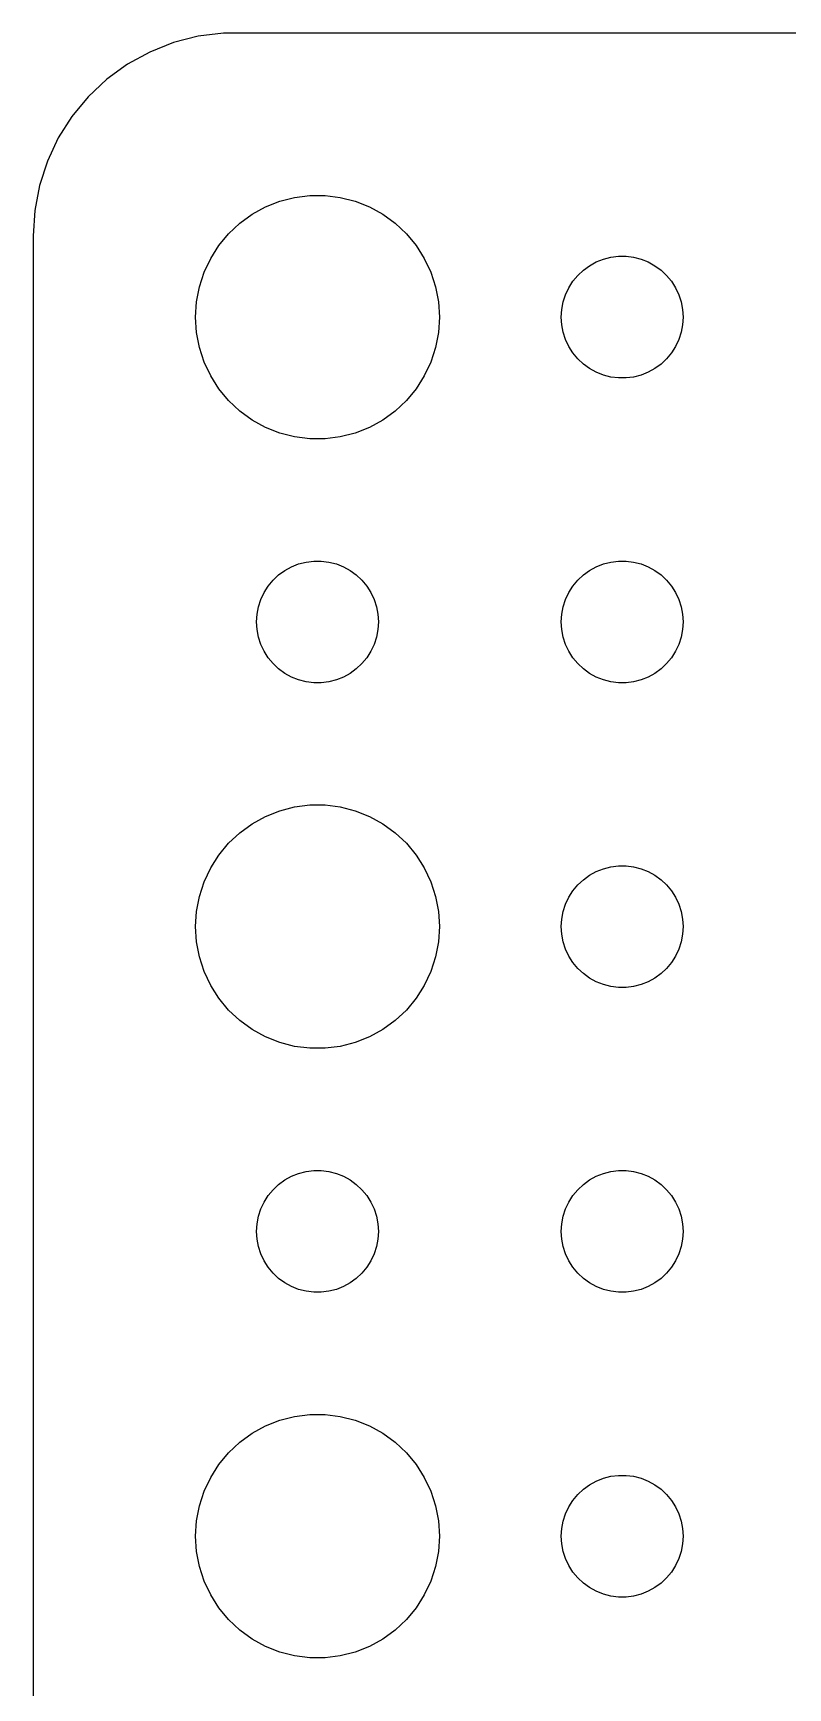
# Model space of a CAD drawing. Header units: metres. Extents: x -172 to 172, y -37 to 37.
# Drawn here: x -172 to -153.42, y -3.73 to 36.99 of the extents above; entities that cross this region are included whole.
import ezdxf

# ---------------------------------------------------------------- set-up
doc = ezdxf.new("R2010")
doc.units = ezdxf.units.M

msp = doc.modelspace()

# ---------------------------------------------------------------- linework, layer by layer
for p, q in [((-168.545, 36.7553), (-169.129, 36.5241)), ((-167.937, 36.9114), (-168.545, 36.7553)), ((-167.314, 36.9901), (-167.937, 36.9114)), ((167.314, 36.9901), (-167.314, 36.9901)), ((-169.129, 36.5241), (-169.679, 36.2216)), ((-170.187, 35.8526), (-170.645, 35.4227)), ((-169.679, 36.2216), (-170.187, 35.8526)), ((-170.645, 35.4227), (-171.045, 34.9389)), ((-171.045, 34.9389), (-171.382, 34.4088)), ((-171.382, 34.4088), (-171.649, 33.8406)), ((-171.649, 33.8406), (-171.843, 33.2434)), ((-171.843, 33.2434), (-171.961, 32.6267)), ((-165.562, 32.9469), (-165.188, 32.9941)), ((-165.188, 32.9941), (-164.812, 32.9941)), ((-164.812, 32.9941), (-164.438, 32.9469)), ((-171.961, 32.6267), (-172, 32)), ((-166.607, 32.533), (-166.277, 32.7145)), ((-166.277, 32.7145), (-165.927, 32.8532)), ((-165.927, 32.8532), (-165.562, 32.9469)), ((-164.438, 32.9469), (-164.073, 32.8532)), ((-164.073, 32.8532), (-163.723, 32.7145)), ((-163.723, 32.7145), (-163.393, 32.533)), ((-167.187, 32.0536), (-166.912, 32.3115)), ((-166.912, 32.3115), (-166.607, 32.533)), ((-163.393, 32.533), (-163.088, 32.3115)), ((-163.088, 32.3115), (-162.813, 32.0536)), ((-172, 32), (-172, -32)), ((-167.427, 31.7634), (-167.187, 32.0536)), ((-162.813, 32.0536), (-162.573, 31.7634)), ((-167.789, 31.1044), (-167.629, 31.4453)), ((-167.629, 31.4453), (-167.427, 31.7634)), ((-162.573, 31.7634), (-162.371, 31.4453)), ((-162.371, 31.4453), (-162.211, 31.1044)), ((-158.139, 31.3572), (-157.964, 31.4266)), ((-157.964, 31.4266), (-157.781, 31.4734)), ((-157.781, 31.4734), (-157.594, 31.497)), ((-157.594, 31.497), (-157.406, 31.497)), ((-157.406, 31.497), (-157.219, 31.4734)), ((-157.219, 31.4734), (-157.036, 31.4266)), ((-157.036, 31.4266), (-156.861, 31.3572)), ((-167.906, 30.7461), (-167.789, 31.1044)), ((-162.211, 31.1044), (-162.094, 30.7461)), ((-158.714, 30.8817), (-158.593, 31.0268)), ((-158.593, 31.0268), (-158.456, 31.1558)), ((-158.456, 31.1558), (-158.304, 31.2665)), ((-158.304, 31.2665), (-158.139, 31.3572)), ((-156.861, 31.3572), (-156.696, 31.2665)), ((-156.696, 31.2665), (-156.544, 31.1558)), ((-156.544, 31.1558), (-156.407, 31.0268)), ((-156.407, 31.0268), (-156.286, 30.8817)), ((-167.976, 30.376), (-167.906, 30.7461)), ((-162.094, 30.7461), (-162.024, 30.376)), ((-158.953, 30.373), (-158.895, 30.5522)), ((-158.895, 30.5522), (-158.814, 30.7226)), ((-158.814, 30.7226), (-158.714, 30.8817)), ((-156.286, 30.8817), (-156.186, 30.7226)), ((-156.186, 30.7226), (-156.105, 30.5522)), ((-156.105, 30.5522), (-156.047, 30.373)), ((-168, 30), (-167.976, 30.376)), ((-162.024, 30.376), (-162, 30)), ((-159, 30), (-158.988, 30.188)), ((-158.988, 30.188), (-158.953, 30.373)), ((-156.047, 30.373), (-156.012, 30.188)), ((-156.012, 30.188), (-156, 30)), ((-167.976, 29.624), (-168, 30)), ((-162, 30), (-162.024, 29.624)), ((-158.988, 29.812), (-159, 30)), ((-158.953, 29.627), (-158.988, 29.812)), ((-156.012, 29.812), (-156.047, 29.627)), ((-156, 30), (-156.012, 29.812)), ((-167.906, 29.2539), (-167.976, 29.624)), ((-162.024, 29.624), (-162.094, 29.2539)), ((-158.895, 29.4478), (-158.953, 29.627)), ((-158.814, 29.2774), (-158.895, 29.4478)), ((-156.105, 29.4478), (-156.186, 29.2774)), ((-156.047, 29.627), (-156.105, 29.4478)), ((-167.789, 28.8956), (-167.906, 29.2539)), ((-162.094, 29.2539), (-162.211, 28.8956)), ((-158.714, 29.1183), (-158.814, 29.2774)), ((-158.593, 28.9732), (-158.714, 29.1183)), ((-158.456, 28.8442), (-158.593, 28.9732)), ((-156.407, 28.9732), (-156.544, 28.8442)), ((-156.286, 29.1183), (-156.407, 28.9732)), ((-156.186, 29.2774), (-156.286, 29.1183)), ((-167.629, 28.5547), (-167.789, 28.8956)), ((-167.427, 28.2366), (-167.629, 28.5547)), ((-162.371, 28.5547), (-162.573, 28.2366)), ((-162.211, 28.8956), (-162.371, 28.5547)), ((-158.304, 28.7335), (-158.456, 28.8442)), ((-158.139, 28.6427), (-158.304, 28.7335)), ((-157.964, 28.5734), (-158.139, 28.6427)), ((-157.781, 28.5266), (-157.964, 28.5734)), ((-157.594, 28.503), (-157.781, 28.5266)), ((-157.219, 28.5266), (-157.406, 28.503)), ((-157.036, 28.5734), (-157.219, 28.5266)), ((-156.861, 28.6427), (-157.036, 28.5734)), ((-156.696, 28.7335), (-156.861, 28.6427)), ((-156.544, 28.8442), (-156.696, 28.7335)), ((-167.187, 27.9464), (-167.427, 28.2366)), ((-162.573, 28.2366), (-162.813, 27.9464)), ((-157.406, 28.503), (-157.594, 28.503)), ((-166.912, 27.6884), (-167.187, 27.9464)), ((-162.813, 27.9464), (-163.088, 27.6884)), ((-166.607, 27.467), (-166.912, 27.6884)), ((-166.277, 27.2855), (-166.607, 27.467)), ((-165.927, 27.1468), (-166.277, 27.2855)), ((-163.723, 27.2855), (-164.073, 27.1468)), ((-163.393, 27.467), (-163.723, 27.2855)), ((-163.088, 27.6884), (-163.393, 27.467)), ((-165.562, 27.0531), (-165.927, 27.1468)), ((-165.188, 27.0059), (-165.562, 27.0531)), ((-164.812, 27.0059), (-165.188, 27.0059)), ((-164.438, 27.0531), (-164.812, 27.0059)), ((-164.073, 27.1468), (-164.438, 27.0531)), ((-166.093, 23.5268), (-165.956, 23.6558)), ((-165.956, 23.6558), (-165.804, 23.7665)), ((-165.804, 23.7665), (-165.639, 23.8572)), ((-165.639, 23.8572), (-165.464, 23.9266)), ((-165.464, 23.9266), (-165.281, 23.9734)), ((-165.281, 23.9734), (-165.094, 23.997)), ((-165.094, 23.997), (-164.906, 23.997)), ((-164.906, 23.997), (-164.719, 23.9734)), ((-164.719, 23.9734), (-164.536, 23.9266)), ((-164.536, 23.9266), (-164.361, 23.8572)), ((-164.361, 23.8572), (-164.196, 23.7665)), ((-164.196, 23.7665), (-164.044, 23.6558)), ((-164.044, 23.6558), (-163.907, 23.5268)), ((-158.593, 23.5268), (-158.456, 23.6558)), ((-158.456, 23.6558), (-158.304, 23.7665)), ((-158.304, 23.7665), (-158.139, 23.8572)), ((-158.139, 23.8572), (-157.964, 23.9266)), ((-157.964, 23.9266), (-157.781, 23.9734)), ((-157.781, 23.9734), (-157.594, 23.997)), ((-157.594, 23.997), (-157.406, 23.997)), ((-157.406, 23.997), (-157.219, 23.9734)), ((-157.219, 23.9734), (-157.036, 23.9266)), ((-157.036, 23.9266), (-156.861, 23.8572)), ((-156.861, 23.8572), (-156.696, 23.7665)), ((-156.696, 23.7665), (-156.544, 23.6558)), ((-156.544, 23.6558), (-156.407, 23.5268)), ((-166.395, 23.0522), (-166.314, 23.2226)), ((-166.314, 23.2226), (-166.214, 23.3817)), ((-166.214, 23.3817), (-166.093, 23.5268)), ((-163.907, 23.5268), (-163.786, 23.3817)), ((-163.786, 23.3817), (-163.686, 23.2226)), ((-163.686, 23.2226), (-163.605, 23.0522)), ((-158.895, 23.0522), (-158.814, 23.2226)), ((-158.814, 23.2226), (-158.714, 23.3817)), ((-158.714, 23.3817), (-158.593, 23.5268)), ((-156.407, 23.5268), (-156.286, 23.3817)), ((-156.286, 23.3817), (-156.186, 23.2226)), ((-156.186, 23.2226), (-156.105, 23.0522)), ((-166.488, 22.688), (-166.453, 22.873)), ((-166.453, 22.873), (-166.395, 23.0522)), ((-163.605, 23.0522), (-163.547, 22.873)), ((-163.547, 22.873), (-163.512, 22.688)), ((-158.988, 22.688), (-158.953, 22.873)), ((-158.953, 22.873), (-158.895, 23.0522)), ((-156.105, 23.0522), (-156.047, 22.873)), ((-156.047, 22.873), (-156.012, 22.688)), ((-166.5, 22.5), (-166.488, 22.688)), ((-166.488, 22.312), (-166.5, 22.5)), ((-163.512, 22.688), (-163.5, 22.5)), ((-163.5, 22.5), (-163.512, 22.312)), ((-159, 22.5), (-158.988, 22.688)), ((-158.988, 22.312), (-159, 22.5)), ((-156.012, 22.688), (-156, 22.5)), ((-156, 22.5), (-156.012, 22.312)), ((-166.453, 22.127), (-166.488, 22.312)), ((-166.395, 21.9478), (-166.453, 22.127)), ((-163.547, 22.127), (-163.605, 21.9478)), ((-163.512, 22.312), (-163.547, 22.127)), ((-158.953, 22.127), (-158.988, 22.312)), ((-158.895, 21.9478), (-158.953, 22.127)), ((-156.047, 22.127), (-156.105, 21.9478)), ((-156.012, 22.312), (-156.047, 22.127)), ((-166.314, 21.7774), (-166.395, 21.9478)), ((-166.214, 21.6183), (-166.314, 21.7774)), ((-166.093, 21.4732), (-166.214, 21.6183)), ((-163.786, 21.6183), (-163.907, 21.4732)), ((-163.686, 21.7774), (-163.786, 21.6183)), ((-163.605, 21.9478), (-163.686, 21.7774)), ((-158.814, 21.7774), (-158.895, 21.9478)), ((-158.714, 21.6183), (-158.814, 21.7774)), ((-158.593, 21.4732), (-158.714, 21.6183)), ((-156.286, 21.6183), (-156.407, 21.4732)), ((-156.186, 21.7774), (-156.286, 21.6183)), ((-156.105, 21.9478), (-156.186, 21.7774)), ((-165.956, 21.3442), (-166.093, 21.4732)), ((-165.804, 21.2335), (-165.956, 21.3442)), ((-165.639, 21.1427), (-165.804, 21.2335)), ((-164.196, 21.2335), (-164.361, 21.1427)), ((-164.044, 21.3442), (-164.196, 21.2335)), ((-163.907, 21.4732), (-164.044, 21.3442)), ((-158.456, 21.3442), (-158.593, 21.4732)), ((-158.304, 21.2335), (-158.456, 21.3442)), ((-158.139, 21.1427), (-158.304, 21.2335)), ((-156.696, 21.2335), (-156.861, 21.1427)), ((-156.544, 21.3442), (-156.696, 21.2335)), ((-156.407, 21.4732), (-156.544, 21.3442)), ((-165.464, 21.0734), (-165.639, 21.1427)), ((-165.281, 21.0266), (-165.464, 21.0734)), ((-165.094, 21.003), (-165.281, 21.0266)), ((-164.906, 21.003), (-165.094, 21.003)), ((-164.719, 21.0266), (-164.906, 21.003)), ((-164.536, 21.0734), (-164.719, 21.0266)), ((-164.361, 21.1427), (-164.536, 21.0734)), ((-157.964, 21.0734), (-158.139, 21.1427)), ((-157.781, 21.0266), (-157.964, 21.0734)), ((-157.594, 21.003), (-157.781, 21.0266)), ((-157.406, 21.003), (-157.594, 21.003)), ((-157.219, 21.0266), (-157.406, 21.003)), ((-157.036, 21.0734), (-157.219, 21.0266)), ((-156.861, 21.1427), (-157.036, 21.0734)), ((-165.927, 17.8532), (-165.562, 17.9469)), ((-165.562, 17.9469), (-165.188, 17.9941)), ((-165.188, 17.9941), (-164.812, 17.9941)), ((-164.812, 17.9941), (-164.438, 17.9469)), ((-164.438, 17.9469), (-164.073, 17.8532)), ((-166.912, 17.3115), (-166.607, 17.533)), ((-166.607, 17.533), (-166.277, 17.7145)), ((-166.277, 17.7145), (-165.927, 17.8532)), ((-164.073, 17.8532), (-163.723, 17.7145)), ((-163.723, 17.7145), (-163.393, 17.533)), ((-163.393, 17.533), (-163.088, 17.3115)), ((-167.187, 17.0536), (-166.912, 17.3115)), ((-163.088, 17.3115), (-162.813, 17.0536)), ((-167.629, 16.4453), (-167.427, 16.7634)), ((-167.427, 16.7634), (-167.187, 17.0536)), ((-162.813, 17.0536), (-162.573, 16.7634)), ((-162.573, 16.7634), (-162.371, 16.4453)), ((-167.789, 16.1044), (-167.629, 16.4453)), ((-162.371, 16.4453), (-162.211, 16.1044)), ((-158.304, 16.2665), (-158.139, 16.3572)), ((-158.139, 16.3572), (-157.964, 16.4266)), ((-157.964, 16.4266), (-157.781, 16.4734)), ((-157.781, 16.4734), (-157.594, 16.497)), ((-157.594, 16.497), (-157.406, 16.497)), ((-157.406, 16.497), (-157.219, 16.4734)), ((-157.219, 16.4734), (-157.036, 16.4266)), ((-157.036, 16.4266), (-156.861, 16.3572)), ((-156.861, 16.3572), (-156.696, 16.2665)), ((-167.906, 15.7461), (-167.789, 16.1044)), ((-162.211, 16.1044), (-162.094, 15.7461)), ((-158.714, 15.8817), (-158.593, 16.0268)), ((-158.593, 16.0268), (-158.456, 16.1558)), ((-158.456, 16.1558), (-158.304, 16.2665)), ((-156.696, 16.2665), (-156.544, 16.1558)), ((-156.544, 16.1558), (-156.407, 16.0268)), ((-156.407, 16.0268), (-156.286, 15.8817)), ((-167.976, 15.376), (-167.906, 15.7461)), ((-162.094, 15.7461), (-162.024, 15.376)), ((-158.953, 15.373), (-158.895, 15.5522)), ((-158.895, 15.5522), (-158.814, 15.7226)), ((-158.814, 15.7226), (-158.714, 15.8817)), ((-156.286, 15.8817), (-156.186, 15.7226)), ((-156.186, 15.7226), (-156.105, 15.5522)), ((-156.105, 15.5522), (-156.047, 15.373)), ((-168, 15), (-167.976, 15.376)), ((-162.024, 15.376), (-162, 15)), ((-159, 15), (-158.988, 15.188)), ((-158.988, 15.188), (-158.953, 15.373)), ((-156.047, 15.373), (-156.012, 15.188)), ((-156.012, 15.188), (-156, 15)), ((-167.976, 14.624), (-168, 15)), ((-162, 15), (-162.024, 14.624)), ((-158.988, 14.812), (-159, 15)), ((-158.953, 14.627), (-158.988, 14.812)), ((-156.012, 14.812), (-156.047, 14.627)), ((-156, 15), (-156.012, 14.812)), ((-167.906, 14.2539), (-167.976, 14.624)), ((-167.789, 13.8956), (-167.906, 14.2539)), ((-162.094, 14.2539), (-162.211, 13.8956)), ((-162.024, 14.624), (-162.094, 14.2539)), ((-158.895, 14.4478), (-158.953, 14.627)), ((-158.814, 14.2774), (-158.895, 14.4478)), ((-158.714, 14.1183), (-158.814, 14.2774)), ((-156.186, 14.2774), (-156.286, 14.1183)), ((-156.105, 14.4478), (-156.186, 14.2774)), ((-156.047, 14.627), (-156.105, 14.4478)), ((-167.629, 13.5547), (-167.789, 13.8956)), ((-162.211, 13.8956), (-162.371, 13.5547)), ((-158.593, 13.9732), (-158.714, 14.1183)), ((-158.456, 13.8442), (-158.593, 13.9732)), ((-156.407, 13.9732), (-156.544, 13.8442)), ((-156.286, 14.1183), (-156.407, 13.9732)), ((-167.427, 13.2366), (-167.629, 13.5547)), ((-162.371, 13.5547), (-162.573, 13.2366)), ((-158.304, 13.7335), (-158.456, 13.8442)), ((-158.139, 13.6427), (-158.304, 13.7335)), ((-157.964, 13.5734), (-158.139, 13.6427)), ((-157.781, 13.5266), (-157.964, 13.5734)), ((-157.594, 13.5029), (-157.781, 13.5266)), ((-157.406, 13.5029), (-157.594, 13.5029)), ((-157.219, 13.5266), (-157.406, 13.5029)), ((-157.036, 13.5734), (-157.219, 13.5266)), ((-156.861, 13.6427), (-157.036, 13.5734)), ((-156.696, 13.7335), (-156.861, 13.6427)), ((-156.544, 13.8442), (-156.696, 13.7335)), ((-167.187, 12.9464), (-167.427, 13.2366)), ((-162.573, 13.2366), (-162.813, 12.9464)), ((-166.912, 12.6884), (-167.187, 12.9464)), ((-166.607, 12.467), (-166.912, 12.6884)), ((-163.088, 12.6884), (-163.393, 12.467)), ((-162.813, 12.9464), (-163.088, 12.6884)), ((-166.277, 12.2855), (-166.607, 12.467)), ((-165.927, 12.1468), (-166.277, 12.2855)), ((-163.723, 12.2855), (-164.073, 12.1468)), ((-163.393, 12.467), (-163.723, 12.2855)), ((-165.562, 12.0531), (-165.927, 12.1468)), ((-165.188, 12.0059), (-165.562, 12.0531)), ((-164.812, 12.0059), (-165.188, 12.0059)), ((-164.438, 12.0531), (-164.812, 12.0059)), ((-164.073, 12.1468), (-164.438, 12.0531)), ((-165.464, 8.92657), (-165.281, 8.97342)), ((-165.281, 8.97342), (-165.094, 8.99704)), ((-165.094, 8.99704), (-164.906, 8.99704)), ((-164.906, 8.99704), (-164.719, 8.97342)), ((-164.719, 8.97342), (-164.536, 8.92657)), ((-157.964, 8.92657), (-157.781, 8.97342)), ((-157.781, 8.97342), (-157.594, 8.99704)), ((-157.594, 8.99704), (-157.406, 8.99704)), ((-157.406, 8.99704), (-157.219, 8.97342)), ((-157.219, 8.97342), (-157.036, 8.92657)), ((-166.093, 8.52681), (-165.956, 8.65576)), ((-165.956, 8.65576), (-165.804, 8.76648)), ((-165.804, 8.76648), (-165.639, 8.85724)), ((-165.639, 8.85724), (-165.464, 8.92657)), ((-164.536, 8.92657), (-164.361, 8.85724)), ((-164.361, 8.85724), (-164.196, 8.76648)), ((-164.196, 8.76648), (-164.044, 8.65576)), ((-164.044, 8.65576), (-163.907, 8.52681)), ((-158.593, 8.52681), (-158.456, 8.65576)), ((-158.456, 8.65576), (-158.304, 8.76648)), ((-158.304, 8.76648), (-158.139, 8.85724)), ((-158.139, 8.85724), (-157.964, 8.92657)), ((-157.036, 8.92657), (-156.861, 8.85724)), ((-156.861, 8.85724), (-156.696, 8.76648)), ((-156.696, 8.76648), (-156.544, 8.65576)), ((-156.544, 8.65576), (-156.407, 8.52681)), ((-166.395, 8.05219), (-166.314, 8.22263)), ((-166.314, 8.22263), (-166.214, 8.38167)), ((-166.214, 8.38167), (-166.093, 8.52681)), ((-163.907, 8.52681), (-163.786, 8.38167)), ((-163.786, 8.38167), (-163.686, 8.22263)), ((-163.686, 8.22263), (-163.605, 8.05219)), ((-158.895, 8.05219), (-158.814, 8.22263)), ((-158.814, 8.22263), (-158.714, 8.38167)), ((-158.714, 8.38167), (-158.593, 8.52681)), ((-156.407, 8.52681), (-156.286, 8.38167)), ((-156.286, 8.38167), (-156.186, 8.22263)), ((-156.186, 8.22263), (-156.105, 8.05219)), ((-166.488, 7.68799), (-166.453, 7.87303)), ((-166.453, 7.87303), (-166.395, 8.05219)), ((-163.605, 8.05219), (-163.547, 7.87303)), ((-163.547, 7.87303), (-163.512, 7.68799)), ((-158.988, 7.68799), (-158.953, 7.87303)), ((-158.953, 7.87303), (-158.895, 8.05219)), ((-156.105, 8.05219), (-156.047, 7.87303)), ((-156.047, 7.87303), (-156.012, 7.68799)), ((-166.5, 7.5), (-166.488, 7.68799)), ((-166.488, 7.312), (-166.5, 7.5)), ((-163.512, 7.68799), (-163.5, 7.5)), ((-163.5, 7.5), (-163.512, 7.312)), ((-159, 7.5), (-158.988, 7.68799)), ((-158.988, 7.312), (-159, 7.5)), ((-156.012, 7.68799), (-156, 7.5)), ((-156, 7.5), (-156.012, 7.312)), ((-166.453, 7.12695), (-166.488, 7.312)), ((-166.395, 6.9478), (-166.453, 7.12695)), ((-166.314, 6.77736), (-166.395, 6.9478)), ((-163.605, 6.9478), (-163.686, 6.77736)), ((-163.547, 7.12695), (-163.605, 6.9478)), ((-163.512, 7.312), (-163.547, 7.12695)), ((-158.953, 7.12695), (-158.988, 7.312)), ((-158.895, 6.9478), (-158.953, 7.12695)), ((-158.814, 6.77736), (-158.895, 6.9478)), ((-156.105, 6.9478), (-156.186, 6.77736)), ((-156.047, 7.12695), (-156.105, 6.9478)), ((-156.012, 7.312), (-156.047, 7.12695)), ((-166.214, 6.61832), (-166.314, 6.77736)), ((-166.093, 6.47318), (-166.214, 6.61832)), ((-163.786, 6.61832), (-163.907, 6.47318)), ((-163.686, 6.77736), (-163.786, 6.61832)), ((-158.714, 6.61832), (-158.814, 6.77736)), ((-158.593, 6.47318), (-158.714, 6.61832)), ((-156.286, 6.61832), (-156.407, 6.47318)), ((-156.186, 6.77736), (-156.286, 6.61832)), ((-165.956, 6.34422), (-166.093, 6.47318)), ((-165.804, 6.23351), (-165.956, 6.34422)), ((-165.639, 6.14275), (-165.804, 6.23351)), ((-165.464, 6.07341), (-165.639, 6.14275)), ((-164.361, 6.14275), (-164.536, 6.07341)), ((-164.196, 6.23351), (-164.361, 6.14275)), ((-164.044, 6.34422), (-164.196, 6.23351)), ((-163.907, 6.47318), (-164.044, 6.34422)), ((-158.456, 6.34422), (-158.593, 6.47318)), ((-158.304, 6.23351), (-158.456, 6.34422)), ((-158.139, 6.14275), (-158.304, 6.23351)), ((-157.964, 6.07341), (-158.139, 6.14275)), ((-156.861, 6.14275), (-157.036, 6.07341)), ((-156.696, 6.23351), (-156.861, 6.14275)), ((-156.544, 6.34422), (-156.696, 6.23351)), ((-156.407, 6.47318), (-156.544, 6.34422)), ((-165.281, 6.02657), (-165.464, 6.07341)), ((-165.094, 6.00294), (-165.281, 6.02657)), ((-164.906, 6.00294), (-165.094, 6.00294)), ((-164.719, 6.02657), (-164.906, 6.00294)), ((-164.536, 6.07341), (-164.719, 6.02657)), ((-157.781, 6.02657), (-157.964, 6.07341)), ((-157.594, 6.00294), (-157.781, 6.02657)), ((-157.406, 6.00294), (-157.594, 6.00294)), ((-157.219, 6.02657), (-157.406, 6.00294)), ((-157.036, 6.07341), (-157.219, 6.02657)), ((-166.277, 2.71448), (-165.927, 2.85316)), ((-165.927, 2.85316), (-165.562, 2.94685)), ((-165.562, 2.94685), (-165.188, 2.99408)), ((-165.188, 2.99408), (-164.812, 2.99408)), ((-164.812, 2.99408), (-164.438, 2.94685)), ((-164.438, 2.94685), (-164.073, 2.85316)), ((-164.073, 2.85316), (-163.723, 2.71448)), ((-166.912, 2.31154), (-166.607, 2.53297)), ((-166.607, 2.53297), (-166.277, 2.71448)), ((-163.723, 2.71448), (-163.393, 2.53297)), ((-163.393, 2.53297), (-163.088, 2.31154)), ((-167.427, 1.76335), (-167.187, 2.05363)), ((-167.187, 2.05363), (-166.912, 2.31154)), ((-163.088, 2.31154), (-162.813, 2.05363)), ((-162.813, 2.05363), (-162.573, 1.76335)), ((-167.629, 1.44525), (-167.427, 1.76335)), ((-162.573, 1.76335), (-162.371, 1.44525)), ((-167.789, 1.10437), (-167.629, 1.44525)), ((-162.371, 1.44525), (-162.211, 1.10437)), ((-158.456, 1.15576), (-158.304, 1.26648)), ((-158.304, 1.26648), (-158.139, 1.35724)), ((-158.139, 1.35724), (-157.964, 1.42657)), ((-157.964, 1.42657), (-157.781, 1.47342)), ((-157.781, 1.47342), (-157.594, 1.49704)), ((-157.594, 1.49704), (-157.406, 1.49704)), ((-157.406, 1.49704), (-157.219, 1.47342)), ((-157.219, 1.47342), (-157.036, 1.42657)), ((-157.036, 1.42657), (-156.861, 1.35724)), ((-156.861, 1.35724), (-156.696, 1.26648)), ((-156.696, 1.26648), (-156.544, 1.15576)), ((-167.906, 0.74606), (-167.789, 1.10437)), ((-162.211, 1.10437), (-162.094, 0.74606)), ((-158.814, 0.72263), (-158.714, 0.88167)), ((-158.714, 0.88167), (-158.593, 1.02681)), ((-158.593, 1.02681), (-158.456, 1.15576)), ((-156.544, 1.15576), (-156.407, 1.02681)), ((-156.407, 1.02681), (-156.286, 0.88167)), ((-156.286, 0.88167), (-156.186, 0.72263)), ((-167.976, 0.37599), (-167.906, 0.74606)), ((-162.094, 0.74606), (-162.024, 0.37599)), ((-158.953, 0.37303), (-158.895, 0.55219)), ((-158.895, 0.55219), (-158.814, 0.72263)), ((-156.186, 0.72263), (-156.105, 0.55219)), ((-156.105, 0.55219), (-156.047, 0.37303)), ((-168, 0), (-167.976, 0.37599)), ((-167.976, -0.37599), (-168, 0)), ((-162.024, 0.37599), (-162, 0)), ((-162, 0), (-162.024, -0.37599)), ((-159, 0), (-158.988, 0.18799)), ((-158.988, -0.18799), (-159, 0)), ((-158.988, 0.18799), (-158.953, 0.37303)), ((-156.047, 0.37303), (-156.012, 0.18799)), ((-156.012, 0.18799), (-156, 0)), ((-156, 0), (-156.012, -0.18799)), ((-167.906, -0.74606), (-167.976, -0.37599)), ((-162.024, -0.37599), (-162.094, -0.74606)), ((-158.953, -0.37303), (-158.988, -0.18799)), ((-158.895, -0.55219), (-158.953, -0.37303)), ((-156.047, -0.37303), (-156.105, -0.55219)), ((-156.012, -0.18799), (-156.047, -0.37303)), ((-167.789, -1.10437), (-167.906, -0.74606)), ((-162.094, -0.74606), (-162.211, -1.10437)), ((-158.814, -0.72263), (-158.895, -0.55219)), ((-158.714, -0.88167), (-158.814, -0.72263)), ((-156.186, -0.72263), (-156.286, -0.88167)), ((-156.105, -0.55219), (-156.186, -0.72263)), ((-167.629, -1.44525), (-167.789, -1.10437)), ((-162.211, -1.10437), (-162.371, -1.44525)), ((-158.593, -1.02681), (-158.714, -0.88167)), ((-158.456, -1.15576), (-158.593, -1.02681)), ((-158.304, -1.26648), (-158.456, -1.15576)), ((-156.544, -1.15576), (-156.696, -1.26648)), ((-156.407, -1.02681), (-156.544, -1.15576)), ((-156.286, -0.88167), (-156.407, -1.02681)), ((-167.427, -1.76335), (-167.629, -1.44525)), ((-162.371, -1.44525), (-162.573, -1.76335)), ((-158.139, -1.35724), (-158.304, -1.26648)), ((-157.964, -1.42657), (-158.139, -1.35724)), ((-157.781, -1.47342), (-157.964, -1.42657)), ((-157.594, -1.49704), (-157.781, -1.47342)), ((-157.406, -1.49704), (-157.594, -1.49704)), ((-157.219, -1.47342), (-157.406, -1.49704)), ((-157.036, -1.42657), (-157.219, -1.47342)), ((-156.861, -1.35724), (-157.036, -1.42657)), ((-156.696, -1.26648), (-156.861, -1.35724)), ((-167.187, -2.05363), (-167.427, -1.76335)), ((-162.573, -1.76335), (-162.813, -2.05363)), ((-166.912, -2.31154), (-167.187, -2.05363)), ((-166.607, -2.53297), (-166.912, -2.31154)), ((-163.088, -2.31154), (-163.393, -2.53297)), ((-162.813, -2.05363), (-163.088, -2.31154)), ((-166.277, -2.71448), (-166.607, -2.53297)), ((-165.927, -2.85316), (-166.277, -2.71448)), ((-163.723, -2.71448), (-164.073, -2.85316)), ((-163.393, -2.53297), (-163.723, -2.71448)), ((-165.562, -2.94685), (-165.927, -2.85316)), ((-165.188, -2.99408), (-165.562, -2.94685)), ((-164.812, -2.99408), (-165.188, -2.99408)), ((-164.438, -2.94685), (-164.812, -2.99408)), ((-164.073, -2.85316), (-164.438, -2.94685))]:
    msp.add_line(p, q)

doc.saveas('drawing.dxf')
